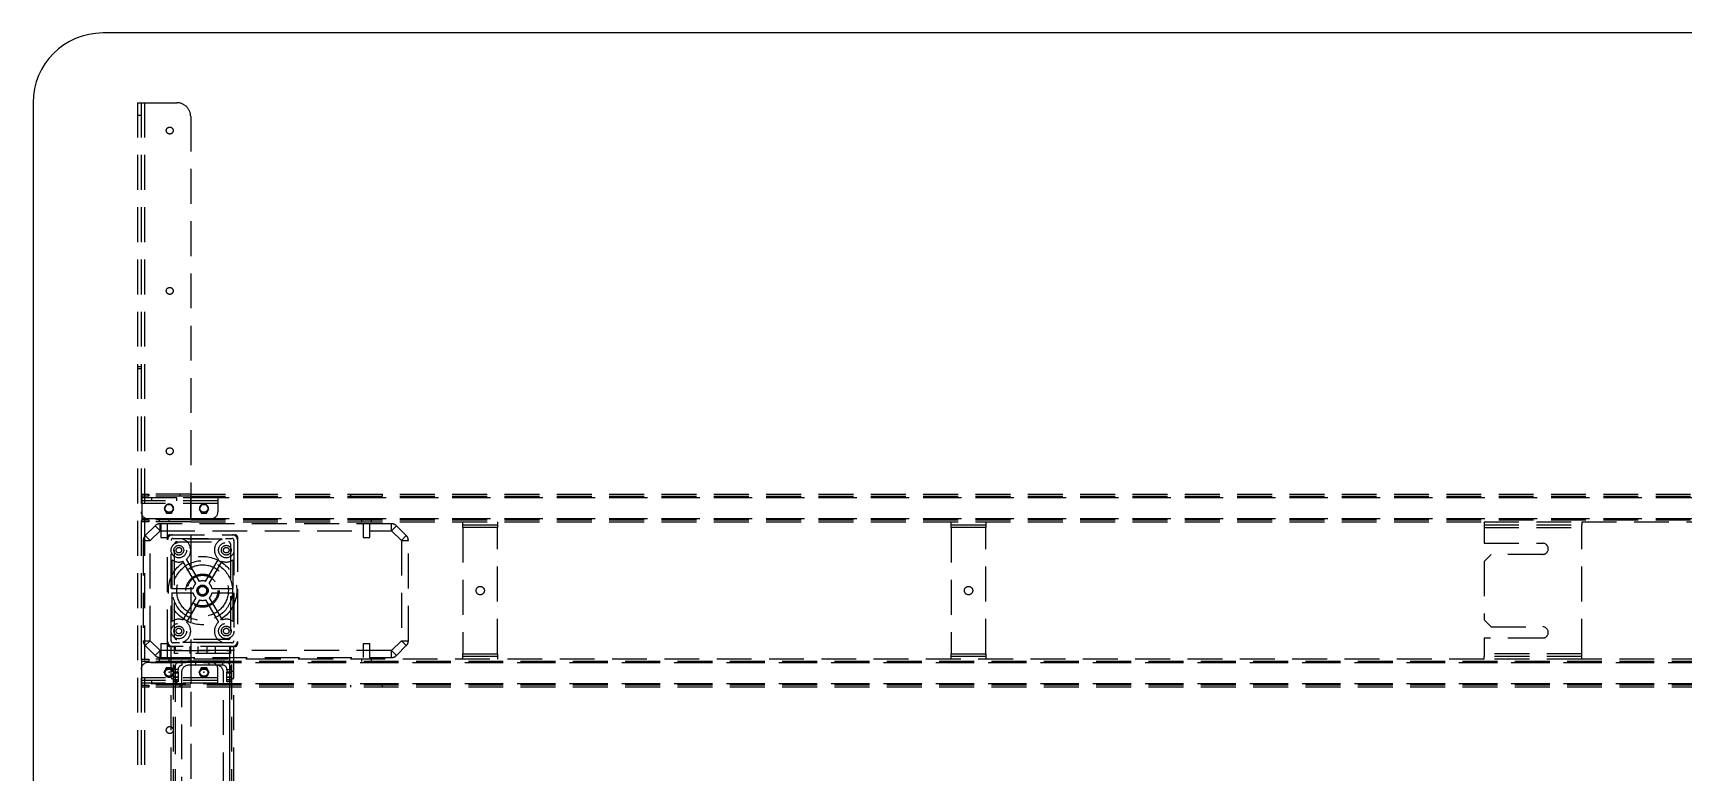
# Model space of a CAD drawing. Header units: millimetres. Extents: x -429 to 4678, y -337 to 3841.
# Drawn here: x 0 to 1183, y 1138 to 1668 of the extents above; entities that cross this region are included whole.
import ezdxf

# ---------------------------------------------------------------- set-up
doc = ezdxf.new("R2010")
doc.units = ezdxf.units.MM
doc.header["$LTSCALE"] = 100
doc.linetypes.add('CENTERX2', pattern=[20.32, 12.7, -2.54, 2.54, -2.54])
doc.linetypes.add('HIDDEN', pattern=[0.375, 0.25, -0.125])

msp = doc.modelspace()

# ---------------------------------------------------------------- linework, layer by layer
at = {"color": 7, "linetype": 'Continuous', "lineweight": -3}
for p, q in [((1750, 1668), (50, 1668)), ((0, 1618), (0, 918)), ((95.77, 1212.5), (94.04, 1209.5)), ((94.04, 1209.5), (95.77, 1206.5)), ((99.23, 1212.5), (95.77, 1212.5)), ((100.96, 1209.5), (99.23, 1212.5)), ((99.23, 1206.5), (100.96, 1209.5)), ((120.77, 1212.5), (119.04, 1209.5)), ((119.04, 1209.5), (120.77, 1206.5)), ((124.23, 1212.5), (120.77, 1212.5)), ((125.96, 1209.5), (124.23, 1212.5)), ((124.23, 1206.5), (125.96, 1209.5)), ((95.77, 1206.5), (99.23, 1206.5)), ((120.77, 1206.5), (124.23, 1206.5))]:
    msp.add_line(p, q, dxfattribs=at)
at = {"color": 7, "linetype": 'HIDDEN', "lineweight": -3}
for p, q in [((75, 1618), (75, 918)), ((75, 1618), (80, 1618)), ((77.5, 1618), (77.5, 918)), ((80, 1618), (80, 918)), ((80, 1618), (103, 1618)), ((80, 1618), (80, 918)), ((75, 1609.15), (77.5, 1609.15)), ((113, 1608), (113, 928)), ((77.5, 1428.57), (75, 1428.57)), ((75, 1427.42), (77.5, 1427.42)), ((78, 1335.75), (78, 1337.25)), ((78, 1337.25), (83, 1337.25)), ((82.5, 1337.25), (82.5, 1335.75)), ((83, 1337.25), (83, 1335.75)), ((113, 1337.25), (83, 1337.25)), ((105.5, 1335.75), (105.5, 1337.25)), ((113, 1337.25), (1687, 1337.25)), ((227.5, 1337.25), (227.5, 1335.75)), ((250.5, 1335.75), (250.5, 1337.25)), ((132.5, 1334.5), (77.5, 1334.5)), ((132.5, 1332.5), (77.5, 1332.5)), ((132.5, 1330.5), (77.5, 1330.5)), ((132.5, 1330.5), (77.5, 1330.5)), ((132.5, 1330.5), (77.5, 1330.5)), ((132.5, 1330.5), (77.5, 1330.5)), ((83, 1335.75), (78, 1335.75)), ((78, 1335.75), (78, 1334.75)), ((78, 1334.75), (1722, 1334.75)), ((78, 1334.75), (1722, 1334.75)), ((78, 1334.75), (78, 1319.75)), ((113, 1335.75), (83, 1335.75)), ((85, 1334.5), (85, 1332.5)), ((95.77, 1329.5), (94.04, 1326.5)), ((94.04, 1326.5), (95.77, 1323.5)), ((99.23, 1329.5), (95.77, 1329.5)), ((100.96, 1326.5), (99.23, 1329.5)), ((99.23, 1323.5), (100.96, 1326.5)), ((103, 1332.5), (103, 1334.5)), ((113, 1335.75), (1687, 1335.75)), ((113, 1334.75), (1687, 1334.75)), ((113, 1319.75), (113, 1334.75)), ((113, 1334.75), (1687, 1334.75)), ((120.77, 1329.5), (119.04, 1326.5)), ((119.04, 1326.5), (120.77, 1323.5)), ((124.23, 1329.5), (120.77, 1329.5)), ((125.96, 1326.5), (124.23, 1329.5)), ((124.23, 1323.5), (125.96, 1326.5)), ((132.5, 1334.5), (132.5, 1330.5)), ((132.5, 1330.5), (132.5, 1324.5)), ((78, 1319.75), (1722, 1319.75)), ((78, 1319.75), (1722, 1319.75)), ((78, 1319.75), (78, 1318.75)), ((78, 1317.25), (78, 1318.75)), ((78, 1318.75), (83, 1318.75)), ((83, 1317.25), (78, 1317.25)), ((87.54, 1314.54), (80.46, 1307.46)), ((127.5, 1319.5), (82.5, 1319.5)), ((83, 1318.75), (83, 1317.25)), ((113, 1318.75), (83, 1318.75)), ((113, 1317.25), (83, 1317.25)), ((91.07, 1311), (87.54, 1314.54)), ((90.5, 1318.75), (90.5, 1317.25)), ((256.93, 1316), (91.07, 1316)), ((91.07, 1311), (91.07, 1316)), ((91.6, 1316), (91.6, 1306)), ((95.77, 1323.5), (99.23, 1323.5)), ((96.4, 1306), (96.4, 1316)), ((97.5, 1317.25), (97.5, 1318.75)), ((113, 1319.75), (1687, 1319.75)), ((113, 1319.75), (1687, 1319.75)), ((113, 1318.75), (1687, 1318.75)), ((113, 1317.25), (1040, 1317.25)), ((120.77, 1323.5), (124.23, 1323.5)), ((235.5, 1318.75), (235.5, 1317.25)), ((236.6, 1316), (236.6, 1306)), ((241.4, 1306), (241.4, 1316)), ((242.5, 1317.25), (242.5, 1318.75)), ((256.93, 1311), (256.93, 1316)), ((256.93, 1311), (260.46, 1314.54)), ((267.54, 1307.46), (260.46, 1314.54)), ((308, 1313.25), (308, 1317.25)), ((308, 1315.25), (333, 1315.25)), ((333, 1317.25), (333, 1313.25)), ((658, 1313.25), (658, 1317.25)), ((658, 1315.25), (683, 1315.25)), ((683, 1317.25), (683, 1313.25)), ((1040, 1317.25), (1040, 1315.25)), ((1040, 1317.25), (1110, 1317.25)), ((1040, 1315.25), (1110, 1315.25)), ((1040, 1315.25), (1040, 1313.25)), ((1110, 1317.25), (1110, 1315.25)), ((1110, 1317.25), (1687, 1317.25)), ((1110, 1313.25), (1110, 1315.25)), ((79, 1303.93), (79, 1232.07)), ((79, 1303.93), (84, 1303.93)), ((84, 1303.93), (80.46, 1307.46)), ((84, 1303.93), (91.07, 1311)), ((84, 1232.07), (84, 1303.93)), ((91.07, 1311), (256.93, 1311)), ((91.6, 1306), (96.4, 1306)), ((96.5, 1229.5), (96.5, 1306.5)), ((98, 1308), (145, 1308)), ((99, 1232), (99, 1304)), ((100.5, 1305.5), (142.5, 1305.5)), ((103, 1303), (140, 1303)), ((135.63, 1305), (107.37, 1305)), ((144, 1304), (144, 1232)), ((146.5, 1306.5), (146.5, 1229.5)), ((236.6, 1306), (241.4, 1306)), ((256.93, 1311), (264, 1303.93)), ((264, 1303.93), (267.54, 1307.46)), ((264, 1303.93), (269, 1303.93)), ((264, 1303.93), (264, 1232.07)), ((269, 1232.07), (269, 1303.93)), ((333, 1313.25), (308, 1313.25)), ((308, 1313.25), (308, 1222.75)), ((333, 1313.25), (308, 1313.25)), ((333, 1222.75), (333, 1313.25)), ((683, 1313.25), (658, 1313.25)), ((658, 1313.25), (658, 1222.75)), ((683, 1313.25), (658, 1313.25)), ((683, 1222.75), (683, 1313.25)), ((1040, 1313.25), (1110, 1313.25)), ((1040, 1313.25), (1110, 1313.25)), ((1040, 1313.25), (1040, 1302)), ((1040, 1302), (1082, 1302)), ((1110, 1222.75), (1110, 1313.25)), ((99.5, 1290.13), (99.5, 1269.5)), ((101.5, 1234.5), (101.5, 1301.5)), ((119.34, 1274.66), (110.03, 1290.54)), ((123.66, 1274.66), (132.98, 1290.54)), ((141.5, 1301.5), (141.5, 1234.5)), ((143.5, 1269.5), (143.5, 1290.13)), ((1045, 1294), (1040, 1289)), ((1082, 1294), (1045, 1294)), ((116.75, 1273.14), (107.44, 1289.02)), ((126.25, 1273.14), (135.56, 1289.02)), ((1040, 1289), (1040, 1247)), ((99.5, 1269.5), (114.66, 1269.5)), ((99.5, 1266.5), (114.66, 1266.5)), ((99.5, 1266.5), (99.5, 1245.87)), ((128.34, 1269.5), (143.5, 1269.5)), ((128.34, 1266.5), (143.5, 1266.5)), ((143.5, 1245.87), (143.5, 1266.5)), ((116.75, 1262.86), (107.44, 1246.98)), ((119.34, 1261.34), (110.03, 1245.46)), ((121.5, 1265), (121.5, 1264.46)), ((123.66, 1261.34), (132.98, 1245.46)), ((126.25, 1262.86), (135.56, 1246.98)), ((1040, 1247), (1045, 1242)), ((79, 1232.07), (84, 1232.07)), ((80.46, 1228.54), (84, 1232.07)), ((91.07, 1225), (84, 1232.07)), ((140, 1233), (103, 1233)), ((107.37, 1231), (135.63, 1231)), ((264, 1232.07), (256.93, 1225)), ((264, 1232.07), (269, 1232.07)), ((267.54, 1228.54), (264, 1232.07)), ((1082, 1234), (1040, 1234)), ((1040, 1234), (1040, 1222.75)), ((1045, 1242), (1082, 1242)), ((80.46, 1228.54), (87.54, 1221.46)), ((87.54, 1221.46), (91.07, 1225)), ((256.93, 1225), (91.07, 1225)), ((91.07, 1220), (91.07, 1225)), ((91.07, 1220), (256.93, 1220)), ((91.6, 1230), (96.4, 1230)), ((91.6, 1230), (91.6, 1220)), ((96.4, 1220), (96.4, 1230)), ((145, 1228), (98, 1228)), ((99, 868), (99, 1228)), ((142.5, 1230.5), (100.5, 1230.5)), ((100.6, 440), (100.6, 1228)), ((101.5, 1225), (101.5, 1228)), ((101.5, 1225), (141.5, 1225)), ((101.5, 1223), (101.5, 1225)), ((141.5, 1223), (101.5, 1223)), ((102, 440), (102, 1228)), ((102, 440), (102, 1228)), ((102, 440), (102, 1228)), ((102, 850.68), (102, 1228)), ((112.5, 1228), (112.5, 1223)), ((118.1, 1228), (118.1, 1223)), ((124.9, 1223), (124.9, 1228)), ((130.5, 1228), (130.5, 1223)), ((141, 440), (141, 1228)), ((141, 440), (141, 1228)), ((141, 440), (141, 1228)), ((141, 868), (141, 1228)), ((141.5, 1225), (141.5, 1228)), ((141.5, 1225), (141.5, 1223)), ((142.4, 440), (142.4, 1228)), ((144, 868), (144, 1228)), ((236.6, 1230), (241.4, 1230)), ((236.6, 1230), (236.6, 1220)), ((241.4, 1220), (241.4, 1230)), ((260.46, 1221.46), (256.93, 1225)), ((256.93, 1220), (256.93, 1225)), ((260.46, 1221.46), (267.54, 1228.54)), ((308, 1222.75), (333, 1222.75)), ((308, 1218.75), (308, 1222.75)), ((308, 1222.75), (333, 1222.75)), ((333, 1220.75), (308, 1220.75)), ((333, 1222.75), (333, 1218.75)), ((658, 1222.75), (683, 1222.75)), ((658, 1218.75), (658, 1222.75)), ((658, 1222.75), (683, 1222.75)), ((683, 1220.75), (658, 1220.75)), ((683, 1222.75), (683, 1218.75)), ((1040, 1222.75), (1040, 1220.75)), ((1110, 1222.75), (1040, 1222.75)), ((1110, 1222.75), (1040, 1222.75)), ((1040, 1218.75), (1040, 1220.75)), ((1110, 1220.75), (1040, 1220.75)), ((1110, 1220.75), (1110, 1222.75)), ((1110, 1218.75), (1110, 1220.75)), ((78, 1217.25), (78, 1218.75)), ((78, 1218.75), (83, 1218.75)), ((83, 1217.25), (78, 1217.25)), ((78, 1216.25), (78, 1217.25)), ((1722, 1216.25), (78, 1216.25)), ((1722, 1216.25), (78, 1216.25)), ((78, 1201.25), (78, 1216.25)), ((127.5, 1216.5), (82.5, 1216.5)), ((83, 1218.75), (83, 1217.25)), ((113, 1218.75), (83, 1218.75)), ((113, 1217.25), (83, 1217.25)), ((90.5, 1218.75), (90.5, 1217.25)), ((94.04, 1209.5), (95.77, 1212.5)), ((95.77, 1206.5), (94.04, 1209.5)), ((95.77, 1212.5), (99.23, 1212.5)), ((97.5, 1217.25), (97.5, 1218.75)), ((100.6, 1210), (99, 1210)), ((99.23, 1212.5), (100.96, 1209.5)), ((100.96, 1209.5), (99.23, 1206.5)), ((104, 1211.5), (101, 1211.5)), ((101, 1209.57), (101, 1211.5)), ((104, 1211.5), (101, 1211.5)), ((101, 1209.57), (104, 1209.57)), ((101, 1206.04), (101, 1209.57)), ((104, 1209.57), (101, 1209.57)), ((104, 1208.75), (101, 1208.75)), ((104, 1209.57), (104, 1211.5)), ((104, 1209.57), (104, 1206.04)), ((106.5, 1209.5), (106.5, 1089.5)), ((107, 1214.5), (107, 1217.5)), ((136, 1217.5), (107, 1217.5)), ((107, 1214.5), (107, 1217.5)), ((136, 1214.5), (107, 1214.5)), ((1040, 1218.75), (113, 1218.75)), ((1687, 1217.25), (113, 1217.25)), ((1687, 1216.25), (113, 1216.25)), ((113, 1216.25), (113, 1201.25)), ((1687, 1216.25), (113, 1216.25)), ((116.75, 1214.5), (116.75, 1217.5)), ((119.04, 1209.5), (120.77, 1212.5)), ((120.77, 1206.5), (119.04, 1209.5)), ((120.77, 1212.5), (124.23, 1212.5)), ((124.23, 1212.5), (125.96, 1209.5)), ((125.96, 1209.5), (124.23, 1206.5)), ((126.25, 1214.5), (126.25, 1217.5)), ((132.5, 1205.5), (132.5, 1211.5)), ((136, 1214.5), (136, 1217.5)), ((136, 1214.5), (136, 1217.5)), ((136.5, 1089.5), (136.5, 1209.5)), ((139, 1211.5), (142, 1211.5)), ((139, 1211.5), (139, 1209.57)), ((139, 1211.5), (142, 1211.5)), ((139, 1209.57), (142, 1209.57)), ((139, 1206.04), (139, 1209.57)), ((142, 1209.57), (139, 1209.57)), ((142, 1208.75), (139, 1208.75)), ((142, 1211.5), (142, 1209.57)), ((142, 1209.57), (142, 1206.04)), ((144, 1210), (142.4, 1210)), ((235.5, 1218.75), (235.5, 1217.25)), ((242.5, 1217.25), (242.5, 1218.75)), ((1110, 1218.75), (1040, 1218.75)), ((1687, 1218.75), (1110, 1218.75)), ((132.5, 1205.5), (77.5, 1205.5)), ((132.5, 1205.5), (77.5, 1205.5)), ((132.5, 1205.5), (77.5, 1205.5)), ((132.5, 1205.5), (77.5, 1205.5)), ((132.5, 1203.5), (77.5, 1203.5)), ((132.5, 1201.5), (77.5, 1201.5)), ((1722, 1201.25), (78, 1201.25)), ((1722, 1201.25), (78, 1201.25)), ((78, 1200.25), (78, 1201.25)), ((78, 1198.75), (78, 1200.25)), ((78, 1200.25), (83, 1200.25)), ((83, 1198.75), (78, 1198.75)), ((82.5, 1200.25), (82.5, 1198.75)), ((83, 1200.25), (83, 1198.75)), ((113, 1200.25), (83, 1200.25)), ((113, 1198.75), (83, 1198.75)), ((85, 1203.5), (85, 1201.5)), ((99.23, 1206.5), (95.77, 1206.5)), ((99, 1205), (100.6, 1205)), ((101, 1206.25), (104, 1206.25)), ((104, 1206.04), (101, 1206.04)), ((101, 1203.96), (101, 1206.04)), ((101, 1206.04), (104, 1206.04)), ((101, 1203.96), (104, 1203.96)), ((101, 1202.5), (101, 1203.96)), ((104, 1203.96), (101, 1203.96)), ((104, 1202.5), (101, 1202.5)), ((103, 1201.5), (103, 1203.5)), ((104, 1206.04), (104, 1203.96)), ((104, 1203.96), (104, 1202.5)), ((105.5, 1198.75), (105.5, 1200.25)), ((1687, 1201.25), (113, 1201.25)), ((1687, 1201.25), (113, 1201.25)), ((1687, 1200.25), (113, 1200.25)), ((1687, 1198.75), (113, 1198.75)), ((124.23, 1206.5), (120.77, 1206.5)), ((132.5, 1201.5), (132.5, 1205.5)), ((139, 1206.25), (142, 1206.25)), ((142, 1206.04), (139, 1206.04)), ((139, 1203.96), (139, 1206.04)), ((139, 1206.04), (142, 1206.04)), ((139, 1203.96), (142, 1203.96)), ((139, 1202.5), (139, 1203.96)), ((142, 1203.96), (139, 1203.96)), ((142, 1202.5), (139, 1202.5)), ((142, 1206.04), (142, 1203.96)), ((142, 1203.96), (142, 1202.5)), ((142.4, 1205), (144, 1205)), ((227.5, 1200.25), (227.5, 1198.75)), ((250.5, 1198.75), (250.5, 1200.25))]:
    msp.add_line(p, q, dxfattribs=at)
at = {"color": 7, "linetype": 'HIDDEN', "lineweight": -3, "flags": 128}
msp.add_lwpolyline([(121.5, 1264.46), (120.59, 1264.58), (119.72, 1264.94), (119, 1265.5), (118.44, 1266.22), (118.08, 1267.09), (117.96, 1268), (118.08, 1268.91), (118.44, 1269.78), (119, 1270.5), (119.72, 1271.06), (120.59, 1271.42), (121.5, 1271.54), (122.41, 1271.42), (123.28, 1271.06), (124, 1270.5), (124.56, 1269.78), (124.92, 1268.91), (125.04, 1268), (124.92, 1267.09), (124.56, 1266.22), (124, 1265.5), (123.28, 1264.94), (122.41, 1264.58), (121.5, 1264.46), (121.5, 1264.46)], dxfattribs=at)
at = {"color": 7, "linetype": 'HIDDEN', "lineweight": -3}
for centre, radius in [((98, 1598), 2.5), ((98, 1483), 2.5), ((98, 1368), 2.5), ((97.5, 1327.25), 3), ((122.5, 1327.25), 3), ((104.5, 1297), 5.5), ((138.5, 1297), 5.5), ((121.5, 1268), 24.5), ((104.5, 1297), 3.5), ((104.5, 1297), 2), ((138.5, 1297), 3.5), ((138.5, 1297), 2), ((121.5, 1268), 21.5), ((121.5, 1268), 18.5), ((121.5, 1268), 11.9), ((121.5, 1268), 11), ((121.5, 1268), 4), ((121.5, 1268), 3), ((320.5, 1268), 3), ((670.5, 1268), 3), ((104.5, 1239), 5.5), ((104.5, 1239), 3.5), ((138.5, 1239), 5.5), ((138.5, 1239), 3.5), ((104.5, 1239), 2), ((138.5, 1239), 2), ((97.5, 1208.75), 3), ((122.5, 1208.75), 3), ((98, 1168), 2.5)]:
    msp.add_circle(centre, radius, dxfattribs=at)
at = {"color": 7, "linetype": 'CENTERX2', "lineweight": -3}
for centre, radius in [((97.5, 1209.5), 3), ((97.5, 1209.5), 2.9), ((122.5, 1209.5), 3), ((122.5, 1209.5), 2.9)]:
    msp.add_circle(centre, radius, dxfattribs=at)
at = {"color": 7, "linetype": 'Continuous', "lineweight": -3}
msp.add_arc((50, 1618), 50, 90, 180, dxfattribs=at)
at = {"color": 7, "linetype": 'HIDDEN', "lineweight": -3}
for centre, radius, start, end in [((103, 1608), 10, 0, 90), ((82.5, 1324.5), 5, 180, 270), ((91.07, 1311), 5, 90, 135), ((127.5, 1324.5), 5, 270, 0), ((256.93, 1311), 5, 45, 90), ((84, 1303.93), 5, 135, 180), ((98, 1306.5), 1.5, 90, 180), ((100, 1304.5), 3.5, 90, 180), ((100.5, 1304), 1.5, 90, 180), ((103, 1301.5), 1.5, 90, 180), ((104.5, 1297), 8.5, 310.54337, 70.25008), ((138.5, 1297), 8.5, 109.74992, 229.45663), ((140, 1301.5), 1.5, 0, 90), ((142.5, 1304), 1.5, 0, 90), ((143, 1304.5), 3.5, 0, 90), ((145, 1306.5), 1.5, 0, 90), ((264, 1303.93), 5, 0, 45), ((1082, 1298), 4, 270, 90), ((104.5, 1297), 8.5, 233.96812, 290.21488), ((138.5, 1297), 8.5, 249.78512, 306.03188), ((121.5, 1268), 7, 132.75275, 167.62637), ((121.5, 1268), 7, 192.37363, 227.24725), ((121.5, 1268), 7, 71.9945, 108.0055), ((121.5, 1268), 7, 12.37363, 47.24725), ((121.5, 1268), 7, 312.75275, 347.62637), ((121.5, 1268), 7, 251.9945, 288.0055), ((104.5, 1239), 8.5, 69.78512, 126.03188), ((104.5, 1239), 8.5, 289.74992, 49.45663), ((138.5, 1239), 8.5, 130.54337, 250.25008), ((138.5, 1239), 8.5, 53.96812, 110.21488), ((84, 1232.07), 5, 180, 225), ((100, 1231.5), 3.5, 180, 270), ((100.5, 1232), 1.5, 180, 270), ((103, 1234.5), 1.5, 180, 270), ((140, 1234.5), 1.5, 270, 0), ((142.5, 1232), 1.5, 270, 0), ((143, 1231.5), 3.5, 270, 0), ((264, 1232.07), 5, 315, 0), ((1082, 1238), 4, 270, 90), ((91.07, 1225), 5, 225, 270), ((98, 1229.5), 1.5, 180, 270), ((145, 1229.5), 1.5, 270, 0), ((256.93, 1225), 5, 270, 315), ((82.5, 1211.5), 5, 90, 180), ((107, 1211.5), 6, 90, 180), ((107, 1211.5), 3, 90, 180), ((111.5, 1209.5), 5, 90, 180), ((127.5, 1211.5), 5, 0, 90), ((131.5, 1209.5), 5, 0, 90), ((136, 1211.5), 6, 0, 90), ((136, 1211.5), 3, 0, 90)]:
    msp.add_arc(centre, radius, start, end, dxfattribs=at)
msp.add_open_spline([(121.5, 1264.57), (121.87, 1264.63), (122.61, 1264.76), (123.55, 1265.41), (124.23, 1266.29), (124.52, 1267.22), (124.51, 1267.79), (124.5, 1268)], degree=3, knots=[0, 0, 0, 0, 0.2206586, 0.4413257, 0.6618911, 0.8730032, 1, 1, 1, 1], dxfattribs=at)
at = {"color": 7, "linetype": 'Continuous', "lineweight": -3}
for p in [(94.04, 1209.5), (95.77, 1212.5), (97.5, 1209.5), (99.23, 1212.5), (100.96, 1209.5), (119.04, 1209.5), (120.77, 1212.5), (122.5, 1209.5), (124.23, 1212.5), (125.96, 1209.5), (95.77, 1206.5), (99.23, 1206.5), (120.77, 1206.5), (124.23, 1206.5)]:
    msp.add_point(p, dxfattribs=at)
at = {"color": 7, "linetype": 'CENTERX2', "lineweight": -3}
for p in [(97.5, 1209.5), (97.5, 1209.5), (122.5, 1209.5), (122.5, 1209.5)]:
    msp.add_point(p, dxfattribs=at)

doc.saveas('drawing.dxf')
